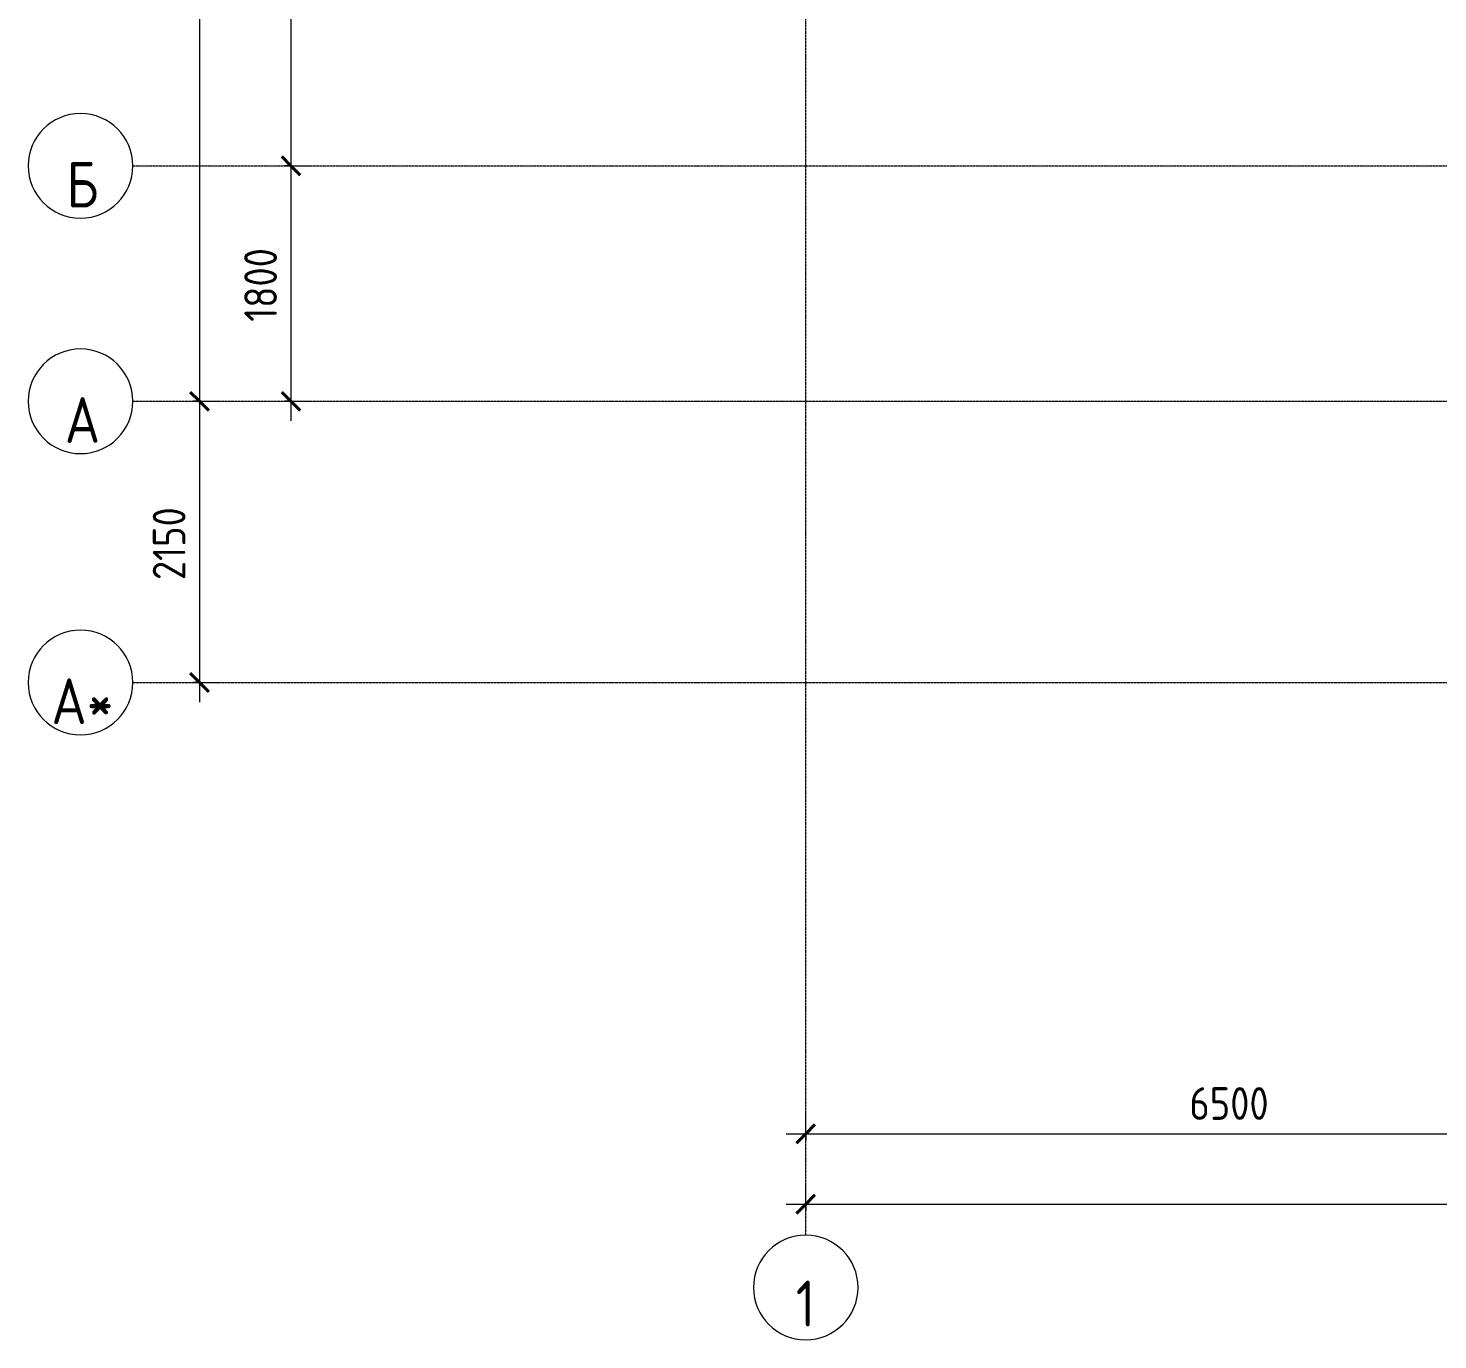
# Model space of a CAD drawing. Header units: millimetres. Extents: x -12447 to 83753, y -46415 to 46712.
# Drawn here: x -12447 to -1667, y -7181 to 2848 of the extents above; entities that cross this region are included whole.
import ezdxf

# ---------------------------------------------------------------- set-up
doc = ezdxf.new("R2010")
doc.units = ezdxf.units.MM
doc.linetypes.add('ADSK_Линия сетки', pattern=[25, 20, -2.5, 0, -2.5])
for name, color, linetype, lineweight in [('Оси', 7, 'Continuous', 9), ('Размеры', 7, 'Continuous', 9), ('Размеры-100', 7, 'Continuous', 9)]:
    doc.layers.add(name, color=color, linetype=linetype, lineweight=lineweight)
doc.styles.add('GOST Common', font='GOST_Common.ttf', dxfattribs={"width": 0.9, "height": 350})
doc.styles.add('GOST Common_2', font='GOST_Common.ttf', dxfattribs={"width": 0.9, "height": 250})
doc.dimstyles.new('ADSK_Основной_2_5_мм', dxfattribs={"dimscale": 304.8, "dimtxt": 251.428749, "dimasz": 0.463911, "dimexe": 0.492126, "dimexo": 0.492126, "dimgap": 0.098425, "dimtad": 1, "dimrnd": 0.01, "dimdsep": 46, "dimtxsty": 'GOST Common_2', "dimblk1": 'OBLIQUE', "dimblk2": 'OBLIQUE', "dimsah": 1, "dimcen": 0.09, "dimdle": 0.492126, "dimazin": 2, "dimtfac": 1, "dimtdec": 4, "dimtix": 1, "dimtmove": 0, "dimatfit": 3, "dimfxl": 1, "dimtvp": 1, "dimtolj": 1, "dimtzin": 0, "dimlwd": 20, "dimlwe": 20, "dimarcsym": 2})

# ---------------------------------------------------------------- blocks, each defined once
blk = doc.blocks.new('Ось сетки - Круг_Ø8 мм-8258-План полов 1-го этажа')
at = {"layer": 'Оси', "lineweight": 20}
for start, end in [(360, 180), (180, 360)]:
    blk.add_arc((0, 0), 4, start, end, dxfattribs=at)
blk = doc.blocks.new('DIMBLOCK1-План полов 1-го этажа')
at = {"layer": 'Размеры-100', "lineweight": 20, "transparency": 16777216}
for p, q in [((-11137, 43195), (-11137, -155)), ((-11137, 43045), (-11187, 43045)), ((-11137, 43045), (-10987, 43045)), ((-11137, -5), (-11187, -5)), ((-11137, -5), (-10987, -5))]:
    blk.add_line(p, q, dxfattribs=at)
at = {"layer": 'Размеры-100', "lineweight": 40, "transparency": 16777216}
for p, q in [((-11137, 43045), (-11208, 43116)), ((-11137, 43045), (-11066, 42974)), ((-11137, -5), (-11208, 66)), ((-11137, -5), (-11066, -76))]:
    blk.add_line(p, q, dxfattribs=at)
at = {"layer": 'Размеры-100', "color": 0, "lineweight": 20, "transparency": 16777216, "insert": (-11494, 21115), "char_height": 250, "width": 971.62, "attachment_point": 1, "rotation": 90, "line_spacing_factor": 1.022761, "style": 'GOST Common_2'}
blk.add_mtext('43050', dxfattribs=at)
blk = doc.blocks.new('_Oblique')
at = {"color": 0, "linetype": 'ByBlock', "lineweight": -2}
blk.add_line((-0.5, -0.5), (0.5, 0.5), dxfattribs=at)
blk = doc.blocks.new('DIMBLOCK6-План полов 1-го этажа')
at = {"layer": 'Размеры-100', "lineweight": 40, "transparency": 16777216}
for p, q in [((-10437, 8295), (-10508, 8366)), ((-10437, 8295), (-10366, 8224)), ((-10437, -5), (-10508, 66)), ((-10437, -5), (-10366, -76))]:
    blk.add_line(p, q, dxfattribs=at)
at = {"layer": 'Размеры-100', "lineweight": 20, "transparency": 16777216}
for p, q in [((-10437, 8295), (-10587, 8295)), ((-10437, 8295), (-10437, -155)), ((-10437, 8295), (-10166, 8295)), ((-10437, -5), (-10487, -5)), ((-10437, -5), (-10287, -5))]:
    blk.add_line(p, q, dxfattribs=at)
at = {"layer": 'Размеры-100', "color": 0, "lineweight": 20, "transparency": 16777216, "insert": (-10794, 3830), "char_height": 250, "width": 756.84, "attachment_point": 1, "rotation": 90, "line_spacing_factor": 1.022761, "style": 'GOST Common_2'}
blk.add_mtext('8300', dxfattribs=at)
blk = doc.blocks.new('DIMBLOCK7-План полов 1-го этажа')
at = {"layer": 'Размеры-100', "lineweight": 20, "transparency": 16777216}
for p, q in [((-6500, -5606), (-6500, -5456)), ((0, -5606), (0, -5456)), ((-6650, -5606), (0, -5606)), ((-6500, -5606), (-6500, -5656)), ((0, -5606), (0, -5656))]:
    blk.add_line(p, q, dxfattribs=at)
at = {"layer": 'Размеры-100', "lineweight": 40, "transparency": 16777216}
for p, q in [((-6500, -5606), (-6430, -5535)), ((0, -5606), (70, -5535)), ((-6500, -5606), (-6571, -5677)), ((0, -5606), (-71, -5677))]:
    blk.add_line(p, q, dxfattribs=at)
at = {"layer": 'Размеры-100', "color": 0, "lineweight": 20, "transparency": 16777216, "insert": (-3566, -5249), "char_height": 250, "width": 756.84, "attachment_point": 1, "line_spacing_factor": 1.022761, "style": 'GOST Common_2'}
blk.add_mtext('6500', dxfattribs=at)
blk = doc.blocks.new('DIMBLOCK18-План полов 1-го этажа')
at = {"layer": 'Размеры-100', "lineweight": 20, "transparency": 16777216}
for p, q in [((-6500, -6143), (-6500, -5993)), ((55350, -6143), (55350, -5993)), ((-6650, -6143), (55500, -6143)), ((-6500, -6143), (-6500, -6193)), ((55350, -6143), (55350, -6193))]:
    blk.add_line(p, q, dxfattribs=at)
at = {"layer": 'Размеры-100', "lineweight": 40, "transparency": 16777216}
for p, q in [((-6500, -6143), (-6571, -6214)), ((-6500, -6143), (-6430, -6072)), ((55350, -6143), (55279, -6214)), ((55350, -6143), (55420, -6072))]:
    blk.add_line(p, q, dxfattribs=at)
at = {"layer": 'Размеры-100', "color": 0, "lineweight": 20, "transparency": 16777216, "insert": (24054, -5786), "char_height": 250, "width": 889.8, "attachment_point": 1, "line_spacing_factor": 1.022761, "style": 'GOST Common_2'}
blk.add_mtext('61850', dxfattribs=at)
blk = doc.blocks.new('DIMBLOCK19-План полов 1-го этажа')
at = {"layer": 'Размеры-100', "lineweight": 20, "transparency": 16777216}
for p, q in [((-11137, 43195), (-11137, -5)), ((-11137, 43045), (-11187, 43045)), ((-11137, 43045), (-10987, 43045)), ((-11137, -5), (-11187, -5)), ((-11137, -5), (-10987, -5))]:
    blk.add_line(p, q, dxfattribs=at)
at = {"layer": 'Размеры-100', "lineweight": 40, "transparency": 16777216}
for p, q in [((-11137, 43045), (-11208, 43116)), ((-11137, 43045), (-11066, 42974)), ((-11137, -5), (-11208, 66)), ((-11137, -5), (-11066, -76))]:
    blk.add_line(p, q, dxfattribs=at)
at = {"layer": 'Размеры-100', "color": 0, "lineweight": 20, "transparency": 16777216, "insert": (-11494, 21115), "char_height": 250, "width": 971.62, "attachment_point": 1, "rotation": 90, "line_spacing_factor": 1.022761, "style": 'GOST Common_2'}
blk.add_mtext('43050', dxfattribs=at)
blk = doc.blocks.new('DIMBLOCK20-План полов 1-го этажа')
at = {"layer": 'Размеры-100', "lineweight": 40, "transparency": 16777216}
for p, q in [((-11137, -5), (-11208, 66)), ((-11137, -5), (-11066, -76)), ((-11137, -2155), (-11208, -2084)), ((-11137, -2155), (-11066, -2226))]:
    blk.add_line(p, q, dxfattribs=at)
at = {"layer": 'Размеры-100', "lineweight": 20, "transparency": 16777216}
for p, q in [((-11137, -5), (-11187, -5)), ((-11137, -5), (-11137, -2305)), ((-11137, -5), (-10987, -5)), ((-11137, -2155), (-11187, -2155)), ((-11137, -2155), (-10987, -2155))]:
    blk.add_line(p, q, dxfattribs=at)
at = {"layer": 'Размеры-100', "color": 0, "lineweight": 20, "transparency": 16777216, "insert": (-11494, -1372), "char_height": 250, "width": 700.59, "attachment_point": 1, "rotation": 90, "line_spacing_factor": 1.022761, "style": 'GOST Common_2'}
blk.add_mtext('2150', dxfattribs=at)
blk = doc.blocks.new('DIMBLOCK25-План полов 1-го этажа')
at = {"layer": 'Размеры-100', "lineweight": 40, "transparency": 16777216}
for p, q in [((-10437, 8295), (-10508, 8366)), ((-10437, 8295), (-10366, 8224)), ((-10437, 1795), (-10508, 1866)), ((-10437, 1795), (-10366, 1724))]:
    blk.add_line(p, q, dxfattribs=at)
at = {"layer": 'Размеры-100', "lineweight": 20, "transparency": 16777216}
for p, q in [((-10437, 8295), (-10587, 8295)), ((-10437, 8295), (-10437, 1795)), ((-10437, 8295), (-10166, 8295)), ((-10437, 1795), (-10487, 1795)), ((-10437, 1795), (-10287, 1795))]:
    blk.add_line(p, q, dxfattribs=at)
at = {"layer": 'Размеры-100', "color": 0, "lineweight": 20, "transparency": 16777216, "insert": (-10794, 4730), "char_height": 250, "width": 756.84, "attachment_point": 1, "rotation": 90, "line_spacing_factor": 1.022761, "style": 'GOST Common_2'}
blk.add_mtext('6500', dxfattribs=at)
blk = doc.blocks.new('DIMBLOCK26-План полов 1-го этажа')
at = {"layer": 'Размеры-100', "lineweight": 40, "transparency": 16777216}
for p, q in [((-10437, 1795), (-10508, 1866)), ((-10437, 1795), (-10366, 1724)), ((-10437, -5), (-10508, 66)), ((-10437, -5), (-10366, -76))]:
    blk.add_line(p, q, dxfattribs=at)
at = {"layer": 'Размеры-100', "lineweight": 20, "transparency": 16777216}
for p, q in [((-10437, 1795), (-10487, 1795)), ((-10437, 1795), (-10437, -155)), ((-10437, 1795), (-10287, 1795)), ((-10437, -5), (-10487, -5)), ((-10437, -5), (-10287, -5))]:
    blk.add_line(p, q, dxfattribs=at)
at = {"layer": 'Размеры-100', "color": 0, "lineweight": 20, "transparency": 16777216, "insert": (-10794, 603), "char_height": 250, "width": 700.59, "attachment_point": 1, "rotation": 90, "line_spacing_factor": 1.022761, "style": 'GOST Common_2'}
blk.add_mtext('1800', dxfattribs=at)

msp = doc.modelspace()

# ---------------------------------------------------------------- linework, layer by layer
at = {"layer": 'Оси', "linetype": 'ADSK_Линия сетки'}
for p, q in [((-6500.435, -6380.761), (-6500.435, 44110.064)), ((-11646.57, 1795), (49917.893, 1795)), ((-11646.57, -5), (49917.893, -5)), ((-11646.57, -2155), (56004.853, -2155))]:
    msp.add_line(p, q, dxfattribs=at)

# ---------------------------------------------------------------- block references
at = {"layer": 'Оси', "lineweight": 20, "xscale": 99.99999999999993, "yscale": 99.99999999999993, "zscale": 99.99999999999993, "rotation": 269.9999999999994}
for p in [(-12046.57, 1795), (-12046.57, -5), (-12046.57, -2155)]:
    msp.add_blockref('Ось сетки - Круг_Ø8 мм-8258-План полов 1-го этажа', p, dxfattribs=at)
at = {"layer": 'Оси', "lineweight": 20, "xscale": 99.99999999999993, "yscale": 99.99999999999993, "zscale": 99.99999999999993}
msp.add_blockref('Ось сетки - Круг_Ø8 мм-8258-План полов 1-го этажа', (-6500.435, -6780.761), dxfattribs=at)

# ---------------------------------------------------------------- texts
at = {"layer": 'Оси', "char_height": 350, "attachment_point": 5, "line_spacing_factor": 1.022766, "style": 'GOST Common'}
for s, insert, width in [('\\pxqc,t0.25714,0.51429,0.77143,1.02857,1.28571,1.54286,1.8,2.05714,2.31429,2.57143,2.82857,3.08571,3.34286,3.6,3.85714,4.11429,4.37143,4.62857,4.88571,5.14286,5.4,5.65714,5.91429,6.17143,6.42857,6.68571,6.94286,7.2,7.45714,7.71429,7.97143,8.22857;{Б}', (-12031.643, 1652.149), 261.9), ('\\pxqc,t0.25714,0.51429,0.77143,1.02857,1.28571,1.54286,1.8,2.05714,2.31429,2.57143,2.82857,3.08571,3.34286,3.6,3.85714,4.11429,4.37143,4.62857,4.88571,5.14286,5.4,5.65714,5.91429,6.17143,6.42857,6.68571,6.94286,7.2,7.45714,7.71429,7.97143,8.22857;{А}', (-12031.643, -147.851), 291.6), ('\\pxqc,t0.25714,0.51429,0.77143,1.02857,1.28571,1.54286,1.8,2.05714,2.31429,2.57143,2.82857,3.08571,3.34286,3.6,3.85714,4.11429,4.37143,4.62857,4.88571,5.14286,5.4,5.65714,5.91429,6.17143,6.42857,6.68571,6.94286,7.2,7.45714,7.71429,7.97143,8.22857;{А*}', (-12032.093, -2297.851), 512.1), ('\\pxqc,t0.25714,0.51429,0.77143,1.02857,1.28571,1.54286,1.8,2.05714,2.31429,2.57143,2.82857,3.08571,3.34286,3.6,3.85714,4.11429,4.37143,4.62857,4.88571,5.14286,5.4,5.65714,5.91429,6.17143,6.42857,6.68571,6.94286,7.2,7.45714,7.71429,7.97143,8.22857;{1}', (-6501.265, -6903.665), 161.1)]:
    msp.add_mtext(s, dxfattribs=dict(at, insert=insert, width=width))

# ---------------------------------------------------------------- dimensions: what is measured, and where the dimension line sits
at = {"layer": 'Размеры', "lineweight": 20}
for base, p1, p2, override, picture, middle in [((-11137.001, -5), (-11037.016, 43045), (-11037.016, -5), {"dimpost": '<>', "dimfxl": 43050}, 'DIMBLOCK1-План полов 1-го этажа', (-11292.001, 21520)), ((-11137.001, -5), (-11037.016, 43045), (-11037.016, -5), {"dimpost": '<>', "dimfxl": 43050}, 'DIMBLOCK19-План полов 1-го этажа', (-11292.001, 21520)), ((-10437.001, -5), (-10015.893, 8295), (-10337.016, -5), {"dimpost": '<>', "dimfxl": 8306.209695}, 'DIMBLOCK6-План полов 1-го этажа', (-10592.001, 4145)), ((-10437.001, 1795), (-10015.893, 8295), (-10337.016, 1795), {"dimpost": '<>', "dimfxl": 6507.927435}, 'DIMBLOCK25-План полов 1-го этажа', (-10592.001, 5045)), ((-10437.001, -5), (-10337.016, 1795), (-10337.016, -5), {"dimpost": '<>', "dimfxl": 1800}, 'DIMBLOCK26-План полов 1-го этажа', (-10592.001, 895)), ((-11137.001, -2155), (-11037.016, -5), (-11037.016, -2155), {"dimpost": '<>', "dimfxl": 2150}, 'DIMBLOCK20-План полов 1-го этажа', (-11292.001, -1080))]:
    dim = msp.add_linear_dim(base=base, p1=p1, p2=p2, angle=90, dimstyle='ADSK_Основной_2_5_мм', override=override, dxfattribs=at)
    dim.commit()
    dim.dimension.update_dxf_attribs({"geometry": picture, "text_midpoint": middle})
for base, p1, p2, override, picture, middle in [((-0.435, -5605.869), (-6500.435, -5505.885), (-0.435, -5505.885), {"dimpost": '<>', "dimfxl": 6500}, 'DIMBLOCK7-План полов 1-го этажа', (-3250.435, -5450.869)), ((55349.565, -6142.861), (-6500.435, -6042.876), (55349.565, -6042.876), {"dimpost": '<>', "dimfxl": 61850}, 'DIMBLOCK18-План полов 1-го этажа', (24424.565, -5987.861))]:
    dim = msp.add_linear_dim(base=base, p1=p1, p2=p2, dimstyle='ADSK_Основной_2_5_мм', override=override, dxfattribs=at)
    dim.commit()
    dim.dimension.update_dxf_attribs({"geometry": picture, "text_midpoint": middle})

doc.saveas('drawing.dxf')
